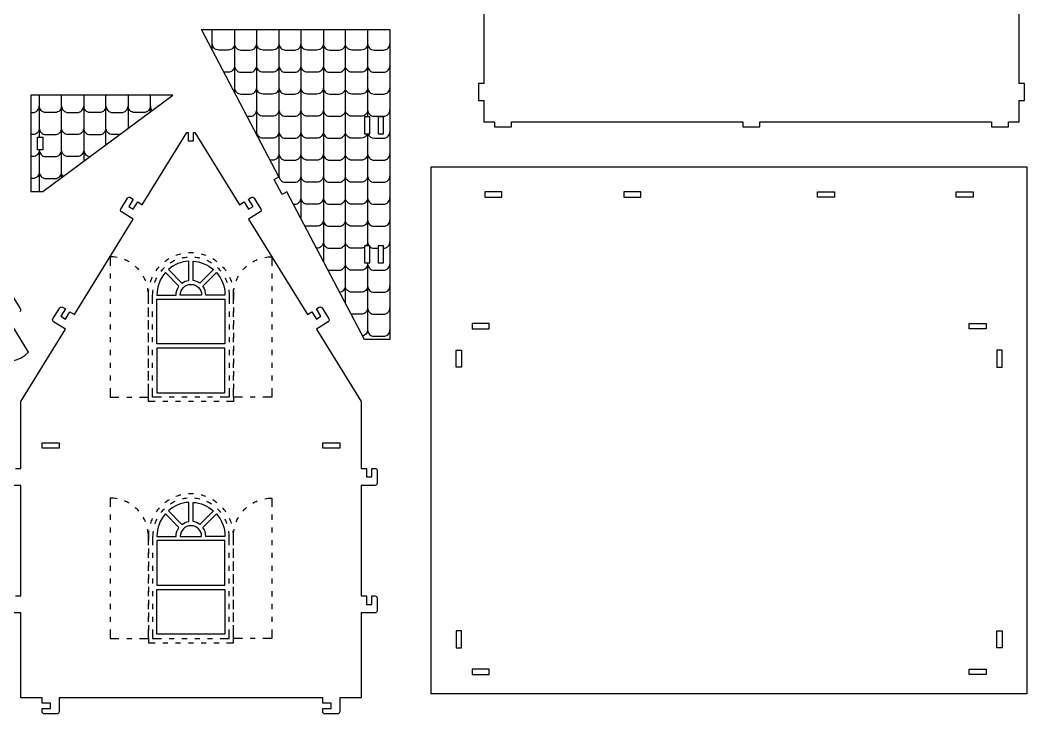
# Model space of a CAD drawing. Extents: x 3334 to 5610, y 984 to 2451.
# Drawn here: x 4474 to 5610, y 984 to 1767 of the extents above; entities that cross this region are included whole.
import ezdxf

# ---------------------------------------------------------------- set-up
doc = ezdxf.new("R2010")
doc.units = 0
doc.header["$MEASUREMENT"] = 0
doc.layers.add('LAYER1', color=18, linetype='CONTINUOUS')

msp = doc.modelspace()

# ---------------------------------------------------------------- linework, layer by layer
at = {"layer": 'LAYER1'}
for points in [[(4997.1, 1993.5), (4997.1, 1695.9), (4991.1, 1695.9), (4991.1, 1676.7), (4997.1, 1676.7), (4997.1, 1652.7), (5009.1, 1652.7), (5009.1, 1646.7), (5028.3, 1646.7), (5028.3, 1652.7), (5289.4, 1652.7), (5289.4, 1646.7), (5308.6, 1646.7), (5308.6, 1652.7), (5569.7, 1652.7), (5569.7, 1646.7), (5588.9, 1646.7), (5588.9, 1652.7), (5600.9, 1652.7), (5600.9, 1676.7), (5606.9, 1676.7), (5606.9, 1695.9), (5600.9, 1695.9), (5600.9, 1993.5)], [(4690.6, 1733.5), (4690.6, 1756.9)], [(4715.7, 1756.9), (4715.7, 1685.8)], [(4740.7, 1638.1), (4740.7, 1756.9)], [(4765.8, 1756.9), (4765.8, 1590.5)], [(4790.8, 1542.8), (4790.8, 1756.9)], [(4815.9, 1756.9), (4815.9, 1495.2)], [(4840.9, 1447.5), (4840.9, 1756.9)], [(4865.9, 1756.9), (4865.9, 1658.2)], [(4495.4, 1682.6), (4495.4, 1635.4)], [(4520.5, 1589.6), (4520.5, 1682.6)], [(4545.5, 1682.6), (4545.5, 1608.2)], [(4570.6, 1626.7), (4570.6, 1682.6)], [(4595.6, 1682.6), (4595.6, 1645.3)], [(4620.7, 1663.9), (4620.7, 1682.6)], [(4865.9, 1639), (4865.9, 1512.4)], [(4495.4, 1621), (4495.4, 1573.8)], [(4575.3, 1481.5), (4575.3, 1475.7)], [(4757.7, 1481.5), (4757.7, 1475.7)], [(4575.3, 1467.1), (4575.3, 1461.3)], [(4757.7, 1467.1), (4757.7, 1461.3)], [(4709.7, 1457), (4709.7, 1446.9)], [(4714.5, 1457), (4714.5, 1451.7)], [(4575.3, 1452.7), (4575.3, 1446.9)], [(4618.5, 1437.3), (4618.5, 1443.1)], [(4714.5, 1443.1), (4714.5, 1437.3)], [(4757.7, 1452.7), (4757.7, 1446.9)], [(4575.3, 1438.2), (4575.3, 1432.5)], [(4618.5, 1432.5), (4618.5, 1438.3)], [(4623.3, 1432.5), (4623.3, 1438.3)], [(4709.7, 1438.3), (4709.7, 1432.5)], [(4714.5, 1432.5), (4714.5, 1438.3)], [(4757.7, 1438.2), (4757.7, 1432.5)], [(4575.3, 1423.8), (4575.3, 1418.1)], [(4618.5, 1422.9), (4618.5, 1428.7)], [(4618.5, 1418.1), (4618.5, 1423.8)], [(4623.3, 1418.1), (4623.3, 1423.8)], [(4709.7, 1423.8), (4709.7, 1418.1)], [(4714.5, 1428.7), (4714.5, 1422.9)], [(4714.5, 1418.1), (4714.5, 1423.8)], [(4757.7, 1423.8), (4757.7, 1418.1)], [(4575.3, 1409.4), (4575.3, 1403.7)], [(4618.5, 1408.5), (4618.5, 1414.2)], [(4618.5, 1403.7), (4618.5, 1409.4)], [(4623.3, 1403.7), (4623.3, 1409.4)], [(4709.7, 1409.4), (4709.7, 1403.7)], [(4714.5, 1414.2), (4714.5, 1408.5)], [(4714.5, 1403.7), (4714.5, 1409.4)], [(4757.7, 1409.4), (4757.7, 1403.7)], [(4618.5, 1394.1), (4618.5, 1399.8)], [(4714.5, 1399.8), (4714.5, 1394.1)], [(4575.3, 1395), (4575.3, 1389.3)], [(4618.5, 1389.3), (4618.5, 1395)], [(4623.3, 1389.3), (4623.3, 1395)], [(4709.7, 1395), (4709.7, 1389.3)], [(4714.5, 1389.3), (4714.5, 1395)], [(4757.7, 1395), (4757.7, 1389.3)], [(4575.3, 1380.6), (4575.3, 1374.8)], [(4618.5, 1379.7), (4618.5, 1385.4)], [(4618.5, 1374.9), (4618.5, 1380.6)], [(4623.3, 1374.9), (4623.3, 1380.6)], [(4709.7, 1380.6), (4709.7, 1374.9)], [(4714.5, 1385.4), (4714.5, 1379.7)], [(4714.5, 1374.9), (4714.5, 1380.6)], [(4757.7, 1380.6), (4757.7, 1374.8)], [(4575.3, 1366.2), (4575.3, 1360.4)], [(4618.5, 1365.3), (4618.5, 1371)], [(4618.5, 1360.4), (4618.5, 1366.2)], [(4623.3, 1360.4), (4623.3, 1366.2)], [(4709.7, 1366.2), (4709.7, 1360.4)], [(4714.5, 1371), (4714.5, 1365.3)], [(4714.5, 1360.4), (4714.5, 1366.2)], [(4757.7, 1366.2), (4757.7, 1360.4)], [(4608.4, 1341.8), (4618.5, 1341.8), (4618.5, 1351.8)], [(4618.5, 1350.8), (4618.5, 1356.6)], [(4633.3, 1341.8), (4623.3, 1341.8), (4623.3, 1351.8)], [(4709.7, 1351.8), (4709.7, 1341.8), (4699.6, 1341.8)], [(4714.5, 1356.6), (4714.5, 1350.8)], [(4724.5, 1341.8), (4714.5, 1341.8), (4714.5, 1351.8)], [(4575.3, 1351.8), (4575.3, 1341.8)], [(4575.3, 1341.8), (4585.3, 1341.8)], [(4594, 1341.8), (4599.7, 1341.8)], [(4626.1, 1337), (4618.5, 1337), (4618.5, 1342.2)], [(4647.7, 1341.8), (4642, 1341.8)], [(4662.1, 1341.8), (4656.4, 1341.8)], [(4676.5, 1341.8), (4670.8, 1341.8)], [(4690.9, 1341.8), (4685.2, 1341.8)], [(4714.5, 1342.2), (4714.5, 1337), (4706.8, 1337)], [(4738.9, 1341.8), (4733.2, 1341.8)], [(4757.7, 1341.8), (4747.6, 1341.8)], [(4757.7, 1351.8), (4757.7, 1341.8)], [(4640.5, 1337), (4634.8, 1337)], [(4654.9, 1337), (4649.2, 1337)], [(4669.3, 1337), (4663.6, 1337)], [(4683.7, 1337), (4678, 1337)], [(4698.2, 1337), (4692.4, 1337)], [(4575.3, 1209.2), (4575.3, 1203.4)], [(4757.7, 1209.2), (4757.7, 1203.4)], [(4575.3, 1194.8), (4575.3, 1189)], [(4757.7, 1194.8), (4757.7, 1189)], [(4618.5, 1184.6), (4618.5, 1179.4)], [(4623.3, 1184.6), (4623.3, 1174.6)], [(4575.3, 1180.3), (4575.3, 1174.6)], [(4618.5, 1170.8), (4618.5, 1165)], [(4714.5, 1165), (4714.5, 1170.8)], [(4757.7, 1180.3), (4757.7, 1174.6)], [(4575.3, 1165.9), (4575.3, 1160.2)], [(4618.5, 1160.2), (4618.5, 1165.9)], [(4623.3, 1165.9), (4623.3, 1160.2)], [(4709.7, 1160.2), (4709.7, 1165.9)], [(4714.5, 1160.2), (4714.5, 1165.9)], [(4757.7, 1165.9), (4757.7, 1160.2)], [(4575.3, 1151.5), (4575.3, 1145.8)], [(4618.5, 1156.3), (4618.5, 1150.6)], [(4618.5, 1145.8), (4618.5, 1151.5)], [(4623.3, 1151.5), (4623.3, 1145.8)], [(4709.7, 1145.8), (4709.7, 1151.5)], [(4714.5, 1150.6), (4714.5, 1156.3)], [(4714.5, 1145.8), (4714.5, 1151.5)], [(4757.7, 1151.5), (4757.7, 1145.8)], [(4575.3, 1137.1), (4575.3, 1131.4)], [(4618.5, 1141.9), (4618.5, 1136.2)], [(4618.5, 1131.4), (4618.5, 1137.1)], [(4623.3, 1137.1), (4623.3, 1131.4)], [(4709.7, 1131.4), (4709.7, 1137.1)], [(4714.5, 1136.2), (4714.5, 1141.9)], [(4714.5, 1131.4), (4714.5, 1137.1)], [(4757.7, 1137.1), (4757.7, 1131.4)], [(4618.5, 1127.5), (4618.5, 1121.8)], [(4714.5, 1121.8), (4714.5, 1127.5)], [(4575.3, 1122.7), (4575.3, 1116.9)], [(4618.5, 1117), (4618.5, 1122.7)], [(4623.3, 1122.7), (4623.3, 1117)], [(4709.7, 1117), (4709.7, 1122.7)], [(4714.5, 1117), (4714.5, 1122.7)], [(4757.7, 1122.7), (4757.7, 1116.9)], [(4575.3, 1108.3), (4575.3, 1102.5)], [(4618.5, 1113.1), (4618.5, 1107.4)], [(4618.5, 1102.5), (4618.5, 1108.3)], [(4623.3, 1108.3), (4623.3, 1102.5)], [(4709.7, 1102.5), (4709.7, 1108.3)], [(4714.5, 1107.4), (4714.5, 1113.1)], [(4714.5, 1102.5), (4714.5, 1108.3)], [(4757.7, 1108.3), (4757.7, 1102.5)], [(4575.3, 1093.9), (4575.3, 1088.1)], [(4618.5, 1098.7), (4618.5, 1092.9)], [(4618.5, 1088.1), (4618.5, 1093.9)], [(4623.3, 1093.9), (4623.3, 1088.1)], [(4709.7, 1088.1), (4709.7, 1093.9)], [(4714.5, 1092.9), (4714.5, 1098.7)], [(4714.5, 1088.1), (4714.5, 1093.9)], [(4757.7, 1093.9), (4757.7, 1088.1)], [(4575.3, 1079.5), (4575.3, 1069.4)], [(4608.4, 1069.4), (4618.5, 1069.4), (4618.5, 1079.5)], [(4618.5, 1084.3), (4618.5, 1078.5)], [(4623.3, 1079.5), (4623.3, 1069.4), (4633.3, 1069.4)], [(4699.6, 1069.4), (4709.7, 1069.4), (4709.7, 1079.5)], [(4714.5, 1078.5), (4714.5, 1084.3)], [(4724.5, 1069.4), (4714.5, 1069.4), (4714.5, 1079.5)], [(4757.7, 1079.5), (4757.7, 1069.4)], [(4575.3, 1069.4), (4585.3, 1069.4)], [(4594, 1069.4), (4599.7, 1069.4)], [(4618.5, 1069.9), (4618.5, 1064.6), (4626.1, 1064.6)], [(4642, 1069.4), (4647.7, 1069.4)], [(4656.4, 1069.4), (4662.1, 1069.4)], [(4670.8, 1069.4), (4676.5, 1069.4)], [(4685.2, 1069.4), (4690.9, 1069.4)], [(4706.8, 1064.6), (4714.5, 1064.6), (4714.5, 1069.9)], [(4738.9, 1069.4), (4733.2, 1069.4)], [(4757.7, 1069.4), (4747.6, 1069.4)], [(4634.8, 1064.6), (4640.5, 1064.6)], [(4649.2, 1064.6), (4654.9, 1064.6)], [(4663.6, 1064.6), (4669.3, 1064.6)], [(4678, 1064.6), (4683.7, 1064.6)], [(4692.4, 1064.6), (4698.2, 1064.6)]]:
    msp.add_lwpolyline(points, dxfattribs=at)
for points in [[(4765.8, 1590.4), (4678.3, 1756.9), (4891, 1756.9), (4891, 1407), (4862.2, 1407), (4774.7, 1573.4), (4769.4, 1570.6), (4760.5, 1587.6)], [(4646, 1682.6), (4486, 1682.6), (4486, 1573.8), (4499.2, 1573.8)], [(4868.2, 1658.2), (4862.2, 1658.2), (4862.2, 1639), (4868.2, 1639)], [(4883.8, 1658.2), (4877.8, 1658.2), (4877.8, 1639), (4883.8, 1639)], [(4493.2, 1635.4), (4499.2, 1635.4), (4499.2, 1621), (4493.2, 1621)], [(4937.7, 1006.7), (4937.7, 1601.7), (5609.7, 1601.7), (5609.7, 1006.7)], [(5017.4, 1573.6), (4998.2, 1573.6), (4998.2, 1567.6), (5017.4, 1567.6)], [(5174, 1573.6), (5154.8, 1573.6), (5154.8, 1567.6), (5174, 1567.6)], [(5373.5, 1573.6), (5392.7, 1573.6), (5392.7, 1567.6), (5373.5, 1567.6)], [(5530.1, 1573.6), (5549.3, 1573.6), (5549.3, 1567.6), (5530.1, 1567.6)], [(4868.2, 1512.4), (4862.2, 1512.4), (4862.2, 1493.2), (4868.2, 1493.2)], [(4883.8, 1512.4), (4877.8, 1512.4), (4877.8, 1493.2), (4883.8, 1493.2)], [(4628.1, 1452.2), (4704.9, 1452.2), (4704.9, 1401.8), (4628.1, 1401.8)], [(5003, 1424.8), (4983.8, 1424.8), (4983.8, 1418.8), (5003, 1418.8)], [(5544.5, 1424.8), (5563.7, 1424.8), (5563.7, 1418.8), (5544.5, 1418.8)], [(4628.1, 1397), (4628.1, 1346.6), (4704.9, 1346.6), (4704.9, 1397)], [(4965.8, 1375.6), (4965.8, 1394.8), (4971.8, 1394.8), (4971.8, 1375.6)], [(5581.7, 1375.6), (5581.7, 1394.8), (5575.7, 1394.8), (5575.7, 1375.6)], [(4517.7, 1290.2), (4517.7, 1284.2), (4498.5, 1284.2), (4498.5, 1290.2)], [(4834.5, 1290.2), (4834.5, 1284.2), (4815.3, 1284.2), (4815.3, 1290.2)], [(4704.9, 1179.8), (4628.1, 1179.8), (4628.1, 1129.4), (4704.9, 1129.4)], [(4704.9, 1124.6), (4704.9, 1074.2), (4628.1, 1074.2), (4628.1, 1124.6)], [(4965.8, 1078), (4965.8, 1058.8), (4971.8, 1058.8), (4971.8, 1078)], [(5581.7, 1078), (5581.7, 1058.8), (5575.7, 1058.8), (5575.7, 1078)], [(5003, 1034.8), (4983.8, 1034.8), (4983.8, 1028.8), (5003, 1028.8)], [(5544.5, 1034.8), (5563.7, 1034.8), (5563.7, 1028.8), (5544.5, 1028.8)]]:
    msp.add_lwpolyline(points, close=True, dxfattribs=at)
for points in [[(4715.7, 1740.7, -0.414214), (4708.5, 1733.5), (4697.8, 1733.5, -0.414214), (4690.6, 1740.7)], [(4715.7, 1740.7, 0.414214), (4722.9, 1733.5), (4733.5, 1733.5, 0.414214), (4740.7, 1740.7)], [(4765.8, 1740.7, -0.414214), (4758.6, 1733.5), (4747.9, 1733.5, -0.414214), (4740.7, 1740.7)], [(4765.8, 1740.7, 0.414214), (4773, 1733.5), (4783.6, 1733.5, 0.414214), (4790.8, 1740.7)], [(4815.9, 1740.7, -0.414214), (4808.7, 1733.5), (4798, 1733.5, -0.414214), (4790.8, 1740.7)], [(4815.9, 1740.7, 0.414214), (4823.1, 1733.5), (4833.7, 1733.5, 0.414214), (4840.9, 1740.7)], [(4865.9, 1740.7, -0.414214), (4858.7, 1733.5), (4848.1, 1733.5, -0.414214), (4840.9, 1740.7)], [(4865.9, 1740.7, 0.414214), (4873.1, 1733.5), (4883.8, 1733.5, 0.414214), (4891, 1740.7)], [(4715.7, 1715.8, -0.414214), (4708.5, 1708.6), (4703.7, 1708.6)], [(4715.7, 1715.8, 0.414214), (4722.9, 1708.6), (4733.5, 1708.6, 0.414214), (4740.7, 1715.8)], [(4765.8, 1715.8, -0.414214), (4758.6, 1708.6), (4747.9, 1708.6, -0.414214), (4740.7, 1715.8)], [(4765.8, 1715.8, 0.414214), (4773, 1708.6), (4783.6, 1708.6, 0.414214), (4790.8, 1715.8)], [(4815.9, 1715.8, -0.414214), (4808.7, 1708.6), (4798, 1708.6, -0.414214), (4790.8, 1715.8)], [(4815.9, 1715.8, 0.414214), (4823.1, 1708.6), (4833.7, 1708.6, 0.414214), (4840.9, 1715.8)], [(4865.9, 1715.8, -0.414214), (4858.7, 1708.6), (4848.1, 1708.6, -0.414214), (4840.9, 1715.8)], [(4865.9, 1715.8, 0.414214), (4873.1, 1708.6), (4883.8, 1708.6, 0.414214), (4891, 1715.8)], [(4715.7, 1691, -0.126595), (4714.8, 1687.5)], [(4715.7, 1691, 0.414214), (4722.9, 1683.8), (4733.5, 1683.8, 0.414214), (4740.7, 1691)], [(4765.8, 1691, -0.414214), (4758.6, 1683.8), (4747.9, 1683.8, -0.414214), (4740.7, 1691)], [(4765.8, 1691, 0.414214), (4773, 1683.8), (4783.6, 1683.8, 0.414214), (4790.8, 1691)], [(4815.9, 1691, -0.414214), (4808.7, 1683.8), (4798, 1683.8, -0.414214), (4790.8, 1691)], [(4815.9, 1691, 0.414214), (4823.1, 1683.8), (4833.7, 1683.8, 0.414214), (4840.9, 1691)], [(4865.9, 1691, -0.414214), (4858.7, 1683.8), (4848.1, 1683.8, -0.414214), (4840.9, 1691)], [(4865.9, 1691, 0.414214), (4873.1, 1683.8), (4883.8, 1683.8, 0.414214), (4891, 1691)], [(4486, 1663.1), (4488.2, 1663.1, 0.414214), (4495.4, 1670.3)], [(4520.5, 1670.3, -0.414214), (4513.3, 1663.1), (4502.6, 1663.1, -0.414214), (4495.4, 1670.3)], [(4520.5, 1670.3, 0.414214), (4527.7, 1663.1), (4538.3, 1663.1, 0.414214), (4545.5, 1670.3)], [(4570.6, 1670.3, -0.414214), (4563.4, 1663.1), (4552.7, 1663.1, -0.414214), (4545.5, 1670.3)], [(4570.6, 1670.3, 0.414214), (4577.8, 1663.1), (4588.4, 1663.1, 0.414214), (4595.6, 1670.3)], [(4620.7, 1670.3, -0.414214), (4613.5, 1663.1), (4602.8, 1663.1, -0.414214), (4595.6, 1670.3)], [(4620.7, 1670.3, 0.191627), (4622.6, 1665.3)], [(4729.8, 1658.9), (4733.5, 1658.9, 0.414214), (4740.7, 1666.1)], [(4765.8, 1666.1, -0.414214), (4758.6, 1658.9), (4747.9, 1658.9, -0.414214), (4740.7, 1666.1)], [(4765.8, 1666.1, 0.414214), (4773, 1658.9), (4783.6, 1658.9, 0.414214), (4790.8, 1666.1)], [(4815.9, 1666.1, -0.414214), (4808.7, 1658.9), (4798, 1658.9, -0.414214), (4790.8, 1666.1)], [(4815.9, 1666.1, 0.414214), (4823.1, 1658.9), (4833.7, 1658.9, 0.414214), (4840.9, 1666.1)], [(4865.9, 1666.1, -0.414214), (4858.7, 1658.9), (4848.1, 1658.9, -0.414214), (4840.9, 1666.1)], [(4865.9, 1666.1, 0.414214), (4873.1, 1658.9), (4883.8, 1658.9, 0.414214), (4891, 1666.1)], [(4468.5, 1261.4), (4474.5, 1261.4), (4474.5, 1337), (4524.9, 1418.6), (4511.6, 1426.8, -0.414214), (4510.8, 1430.1), (4518.4, 1442.4, -0.414214), (4521.7, 1443.2), (4524.8, 1441.3), (4519.7, 1433.1), (4524.8, 1429.9), (4529.9, 1438.1), (4535, 1435), (4601.5, 1542.6), (4588.2, 1550.8, -0.414214), (4587.4, 1554.1), (4595, 1566.4, -0.414214), (4598.3, 1567.2), (4601.4, 1565.3), (4596.3, 1557.1), (4601.4, 1554), (4606.5, 1562.1), (4611.6, 1559), (4662, 1640.6), (4663.5, 1640.6), (4663.5, 1631), (4669.5, 1631), (4669.5, 1640.6), (4670.9, 1640.6), (4721.3, 1559), (4726.4, 1562.1), (4731.5, 1554), (4736.6, 1557.1), (4731.5, 1565.3), (4734.6, 1567.2, -0.414214), (4737.9, 1566.4), (4745.5, 1554.1, -0.414214), (4744.7, 1550.8), (4731.4, 1542.6), (4797.9, 1435), (4803, 1438.1), (4808.1, 1429.9), (4813.2, 1433.1), (4808.1, 1441.3), (4811.2, 1443.2, -0.414214), (4814.5, 1442.4), (4822.1, 1430.1, -0.414214), (4821.3, 1426.8), (4808, 1418.6), (4858.5, 1337), (4858.5, 1261.4), (4864.5, 1261.4), (4864.5, 1251.8), (4870.5, 1251.8), (4870.5, 1261.4), (4874.1, 1261.4, -0.414214), (4876.5, 1259), (4876.5, 1244.6, -0.414214), (4874.1, 1242.2), (4858.5, 1242.2), (4858.5, 1117.4), (4864.5, 1117.4), (4864.5, 1107.8), (4870.5, 1107.8), (4870.5, 1117.4), (4874.1, 1117.4, -0.414214), (4876.5, 1115), (4876.5, 1100.6, -0.414214), (4874.1, 1098.2), (4858.5, 1098.2), (4858.5, 1002.2), (4834.5, 1002.2), (4834.5, 986.6, -0.414214), (4832.1, 984.2), (4817.7, 984.2, -0.414214), (4815.3, 986.6), (4815.3, 990.2), (4824.9, 990.2), (4824.9, 996.2), (4815.3, 996.2), (4815.3, 1002.2), (4517.7, 1002.2), (4517.7, 986.6, -0.414214), (4515.3, 984.2), (4500.9, 984.2, -0.414214), (4498.5, 986.6), (4498.5, 990.2), (4508.1, 990.2), (4508.1, 996.2), (4498.5, 996.2), (4498.5, 1002.2), (4474.5, 1002.2), (4474.5, 1098.2), (4458.9, 1098.2, -0.414214)], [(4495.4, 1645.4, -0.414214), (4488.2, 1638.2), (4486, 1638.2)], [(4495.4, 1645.4, 0.414214), (4502.6, 1638.2), (4513.3, 1638.2, 0.414214), (4520.5, 1645.4)], [(4545.5, 1645.4, -0.414214), (4538.3, 1638.2), (4527.7, 1638.2, -0.414214), (4520.5, 1645.4)], [(4545.5, 1645.4, 0.414214), (4552.7, 1638.2), (4563.4, 1638.2, 0.414214), (4570.6, 1645.4)], [(4586.1, 1638.2), (4577.8, 1638.2, -0.414214), (4570.6, 1645.4)], [(4595.6, 1645.4, 0.004646), (4595.6, 1645.3)], [(4595.6, 1645.4, -0.004711), (4595.6, 1645.3)], [(4740.3, 1638.9, 0.084679), (4740.7, 1641.3)], [(4765.8, 1641.3, -0.414214), (4758.6, 1634.1), (4747.9, 1634.1, -0.414214), (4740.7, 1641.3)], [(4765.8, 1641.3, 0.414214), (4773, 1634.1), (4783.6, 1634.1, 0.414214), (4790.8, 1641.3)], [(4815.9, 1641.3, -0.414214), (4808.7, 1634.1), (4798, 1634.1, -0.414214), (4790.8, 1641.3)], [(4815.9, 1641.3, 0.414214), (4823.1, 1634.1), (4833.7, 1634.1, 0.414214), (4840.9, 1641.3)], [(4865.6, 1639, -0.321452), (4858.7, 1634.1), (4848.1, 1634.1, -0.414214), (4840.9, 1641.3)], [(4866.3, 1639, 0.321452), (4873.1, 1634.1), (4883.8, 1634.1, 0.414214), (4891, 1641.3)], [(4495.4, 1620.6, -0.414214), (4488.2, 1613.4), (4486, 1613.4)], [(4495.4, 1620.6, 0.414214), (4502.6, 1613.4), (4513.3, 1613.4, 0.414214), (4520.5, 1620.6)], [(4545.5, 1620.6, -0.414214), (4538.3, 1613.4), (4527.7, 1613.4, -0.414214), (4520.5, 1620.6)], [(4545.5, 1620.6, 0.40858), (4552.6, 1613.4)], [(4765.8, 1616.5, -0.414214), (4758.6, 1609.3), (4755.9, 1609.3)], [(4765.8, 1616.5, 0.414214), (4773, 1609.3), (4783.6, 1609.3, 0.414214), (4790.8, 1616.5)], [(4815.9, 1616.5, -0.414214), (4808.7, 1609.3), (4798, 1609.3, -0.414214), (4790.8, 1616.5)], [(4815.9, 1616.5, 0.414214), (4823.1, 1609.3), (4833.7, 1609.3, 0.414214), (4840.9, 1616.5)], [(4865.9, 1616.5, -0.414214), (4858.7, 1609.3), (4848.1, 1609.3, -0.414214), (4840.9, 1616.5)], [(4865.9, 1616.5, 0.414214), (4873.1, 1609.3), (4883.8, 1609.3, 0.414214), (4891, 1616.5)], [(4495.4, 1595.8, -0.414214), (4488.2, 1588.6), (4486, 1588.6)], [(4495.4, 1595.8, 0.414214), (4502.6, 1588.6), (4513.3, 1588.6, 0.414214), (4520.5, 1595.8)], [(4522.3, 1591, -0.184596), (4520.5, 1595.8)], [(4765.8, 1591.6, -0.035229), (4765.7, 1590.6)], [(4765.8, 1591.6, 0.414214), (4773, 1584.4), (4783.6, 1584.4, 0.414214), (4790.8, 1591.6)], [(4815.9, 1591.6, -0.414214), (4808.7, 1584.4), (4798, 1584.4, -0.414214), (4790.8, 1591.6)], [(4815.9, 1591.6, 0.414214), (4823.1, 1584.4), (4833.7, 1584.4, 0.414214), (4840.9, 1591.6)], [(4865.9, 1591.6, -0.414214), (4858.7, 1584.4), (4848.1, 1584.4, -0.414214), (4840.9, 1591.6)], [(4865.9, 1591.6, 0.414214), (4873.1, 1584.4), (4883.8, 1584.4, 0.414214), (4891, 1591.6)], [(4782, 1559.6), (4783.6, 1559.6, 0.414214), (4790.8, 1566.8)], [(4815.9, 1566.8, -0.414214), (4808.7, 1559.6), (4798, 1559.6, -0.414214), (4790.8, 1566.8)], [(4815.9, 1566.8, 0.414214), (4823.1, 1559.6), (4833.7, 1559.6, 0.414214), (4840.9, 1566.8)], [(4865.9, 1566.8, -0.414214), (4858.7, 1559.6), (4848.1, 1559.6, -0.414214), (4840.9, 1566.8)], [(4865.9, 1566.8, 0.414214), (4873.1, 1559.6), (4883.8, 1559.6, 0.414214), (4891, 1566.8)], [(4815.9, 1541.9, -0.414214), (4808.7, 1534.7), (4798, 1534.7, -0.124045), (4794.6, 1535.6)], [(4815.9, 1541.9, 0.414214), (4823.1, 1534.7), (4833.7, 1534.7, 0.414214), (4840.9, 1541.9)], [(4865.9, 1541.9, -0.414214), (4858.7, 1534.7), (4848.1, 1534.7, -0.414214), (4840.9, 1541.9)], [(4865.9, 1541.9, 0.414214), (4873.1, 1534.7), (4883.8, 1534.7, 0.414214), (4891, 1541.9)], [(4815.9, 1517.1, -0.414214), (4808.7, 1509.9), (4808.1, 1509.9)], [(4815.9, 1517.1, 0.414214), (4823.1, 1509.9), (4833.7, 1509.9, 0.414214), (4840.9, 1517.1)], [(4862.2, 1510.8, -0.125481), (4858.7, 1509.9), (4848.1, 1509.9, -0.414214), (4840.9, 1517.1)], [(4865.9, 1517.1, -0.177786), (4864.2, 1512.4)], [(4865.9, 1517.1, 0.414214), (4873.1, 1509.9), (4877.8, 1509.9)], [(4883.8, 1509.9, 0.414214), (4891, 1517.1)], [(4583.2, 1499.4, 0.046286), (4575.3, 1500.2), (4575.3, 1490.1)], [(4649.5, 1501.9, -0.030028), (4655, 1503.6)], [(4656.5, 1499, -0.033367), (4662.1, 1499.9)], [(4663.6, 1504.9, -0.030028), (4669.3, 1504.9)], [(4670.8, 1499.9, -0.033367), (4676.4, 1499)], [(4677.9, 1503.6, -0.030028), (4683.4, 1501.9)], [(4749.7, 1499.4, -0.046286), (4757.7, 1500.2), (4757.7, 1490.1)], [(4596.7, 1494.5, 0.033367), (4591.5, 1497)], [(4607.8, 1485.4, 0.033367), (4603.7, 1489.5)], [(4627.1, 1484.5, -0.030028), (4630.7, 1489)], [(4637, 1494.9, -0.030028), (4641.8, 1498.1)], [(4643.2, 1493.4, -0.033367), (4648.3, 1496.2)], [(4684.6, 1496.2, -0.033367), (4689.7, 1493.4)], [(4691.1, 1498.1, -0.030028), (4695.9, 1494.9)], [(4702.2, 1489, -0.030028), (4705.8, 1484.5)], [(4725.1, 1485.4, -0.033367), (4729.2, 1489.5)], [(4736.2, 1494.5, -0.033367), (4741.4, 1497)], [(4821, 1485.4, 0.072634), (4823.1, 1485.1), (4833.7, 1485.1, 0.414214), (4840.9, 1492.3)], [(4865.9, 1492.3, -0.414214), (4858.7, 1485.1), (4848.1, 1485.1, -0.414214), (4840.9, 1492.3)], [(4865.9, 1493.2), (4865.9, 1417.7, -0.354693), (4860.2, 1410.7)], [(4865.9, 1492.3, 0.414214), (4873.1, 1485.1), (4883.8, 1485.1, 0.414214), (4891, 1492.3)], [(4615.3, 1473.2, 0.033367), (4612.8, 1478.4)], [(4620.7, 1471.6, -0.030028), (4622.8, 1477)], [(4632.6, 1483.8, -0.033367), (4636.5, 1488)], [(4696.4, 1488, -0.033367), (4700.3, 1483.8)], [(4710.1, 1477, -0.030028), (4712.2, 1471.6)], [(4717.6, 1473.2, -0.033367), (4720.1, 1478.4)], [(4625.7, 1471.2, -0.033367), (4627.9, 1476.5)], [(4705, 1476.5, -0.033367), (4707.2, 1471.2)], [(4834.2, 1460.2, 0.394173), (4840.9, 1467.4)], [(4865.9, 1467.4, -0.414214), (4858.7, 1460.2), (4848.1, 1460.2, -0.414214), (4840.9, 1467.4)], [(4865.9, 1467.4, 0.414214), (4873.1, 1460.2), (4883.8, 1460.2, 0.414214), (4891, 1467.4)], [(4618.5, 1446.9), (4618.5, 1457, 0.046286), (4617.7, 1464.9)], [(4618.5, 1451.7), (4618.5, 1457, -0.03248), (4618.9, 1463.2)], [(4623.3, 1446.9), (4623.3, 1457, -0.03415), (4623.7, 1462.8)], [(4709.2, 1462.8, -0.03415), (4709.7, 1457)], [(4714, 1463.2, -0.03248), (4714.5, 1457)], [(4714.5, 1446.9), (4714.5, 1457, -0.046286), (4715.2, 1464.9)], [(4473.4, 1438.4, 0.414214), (4474.2, 1441.7), (4466.6, 1454, 0.414214)], [(4865.9, 1442.6, -0.414214), (4858.7, 1435.4), (4848.1, 1435.4, -0.030283), (4847.2, 1435.4)], [(4865.9, 1442.6, 0.414214), (4873.1, 1435.4), (4883.8, 1435.4, 0.414214), (4891, 1442.6)], [(4428.5, 1420.4, 0.755832), (4483.3, 1392.7), (4460.1, 1430.2)], [(4865.9, 1417.7, 0.414214), (4873.1, 1410.5), (4883.8, 1410.5, 0.414214), (4891, 1417.7)], [(4468.5, 1117.4), (4474.5, 1117.4), (4474.5, 1242.2), (4458.9, 1242.2, -0.414214)], [(4583.2, 1227.1, 0.046286), (4575.3, 1227.8), (4575.3, 1217.8)], [(4655, 1231.3, 0.030028), (4649.5, 1229.6)], [(4662.1, 1227.6, 0.033367), (4656.5, 1226.7)], [(4669.3, 1232.6, 0.030028), (4663.6, 1232.6)], [(4676.4, 1226.7, 0.033367), (4670.8, 1227.6)], [(4683.4, 1229.6, 0.030028), (4677.9, 1231.3)], [(4749.7, 1227.1, -0.046286), (4757.7, 1227.8), (4757.7, 1217.8)], [(4596.7, 1222.2, 0.033367), (4591.5, 1224.7)], [(4607.8, 1213.1, 0.033367), (4603.7, 1217.2)], [(4630.7, 1216.7, 0.030028), (4627.1, 1212.1)], [(4636.5, 1215.7, 0.033367), (4632.6, 1211.5)], [(4641.8, 1225.8, 0.030028), (4637, 1222.5)], [(4648.3, 1223.8, 0.033367), (4643.2, 1221.1)], [(4689.7, 1221.1, 0.033367), (4684.6, 1223.8)], [(4695.9, 1222.5, 0.030028), (4691.1, 1225.8)], [(4700.3, 1211.5, 0.033367), (4696.4, 1215.7)], [(4705.8, 1212.1, 0.030028), (4702.2, 1216.7)], [(4725.1, 1213.1, -0.033367), (4729.2, 1217.2)], [(4736.2, 1222.2, -0.033367), (4741.4, 1224.7)], [(4615.3, 1200.9, 0.033367), (4612.8, 1206.1)], [(4622.8, 1204.7, 0.030028), (4620.7, 1199.3)], [(4627.9, 1204.2, 0.033367), (4625.7, 1198.9)], [(4707.2, 1198.9, 0.033367), (4705, 1204.2)], [(4712.2, 1199.3, 0.030028), (4710.1, 1204.7)], [(4717.6, 1200.9, -0.033367), (4720.1, 1206.1)], [(4618.5, 1174.6), (4618.5, 1184.6, 0.046286), (4617.7, 1192.6)], [(4618.9, 1190.9, 0.03248), (4618.5, 1184.6)], [(4623.7, 1190.5, 0.03415), (4623.3, 1184.6)], [(4709.7, 1174.6), (4709.7, 1184.6, 0.03415), (4709.2, 1190.5)], [(4714.5, 1179.4), (4714.5, 1184.6, 0.03248), (4714, 1190.9)], [(4714.5, 1174.6), (4714.5, 1184.6, -0.046286), (4715.2, 1192.6)]]:
    msp.add_lwpolyline(points, format="xyb", dxfattribs=at)
for points in [[(4664.1, 1495.3, 0.166595), (4641, 1485.7), (4656.4, 1470.4, -0.125326), (4664.1, 1473.6)], [(4691.9, 1485.7), (4676.5, 1470.4, 0.125326), (4668.9, 1473.6), (4668.9, 1495.3, -0.166595)], [(4637.7, 1482.4, 0.182708), (4628.1, 1457), (4649.7, 1457, -0.161906), (4653, 1467)], [(4695.2, 1482.4, -0.182708), (4704.9, 1457), (4683.3, 1457, 0.161906), (4679.9, 1467)], [(4654.5, 1457, -1), (4678.5, 1457)], [(4641, 1213.4), (4656.4, 1198.1, -0.125326), (4664.1, 1201.3), (4664.1, 1223, 0.166595)], [(4668.9, 1223, -0.166595), (4691.9, 1213.4), (4676.5, 1198.1, 0.125326), (4668.9, 1201.3)], [(4637.7, 1210, 0.182708), (4628.1, 1184.6), (4649.7, 1184.6, -0.161906), (4653, 1194.7)], [(4695.2, 1210, -0.182708), (4704.9, 1184.6), (4683.3, 1184.6, 0.161906), (4679.9, 1194.7)], [(4678.5, 1184.6, 1), (4654.5, 1184.6)]]:
    msp.add_lwpolyline(points, format="xyb", close=True, dxfattribs=at)

doc.saveas('drawing.dxf')
